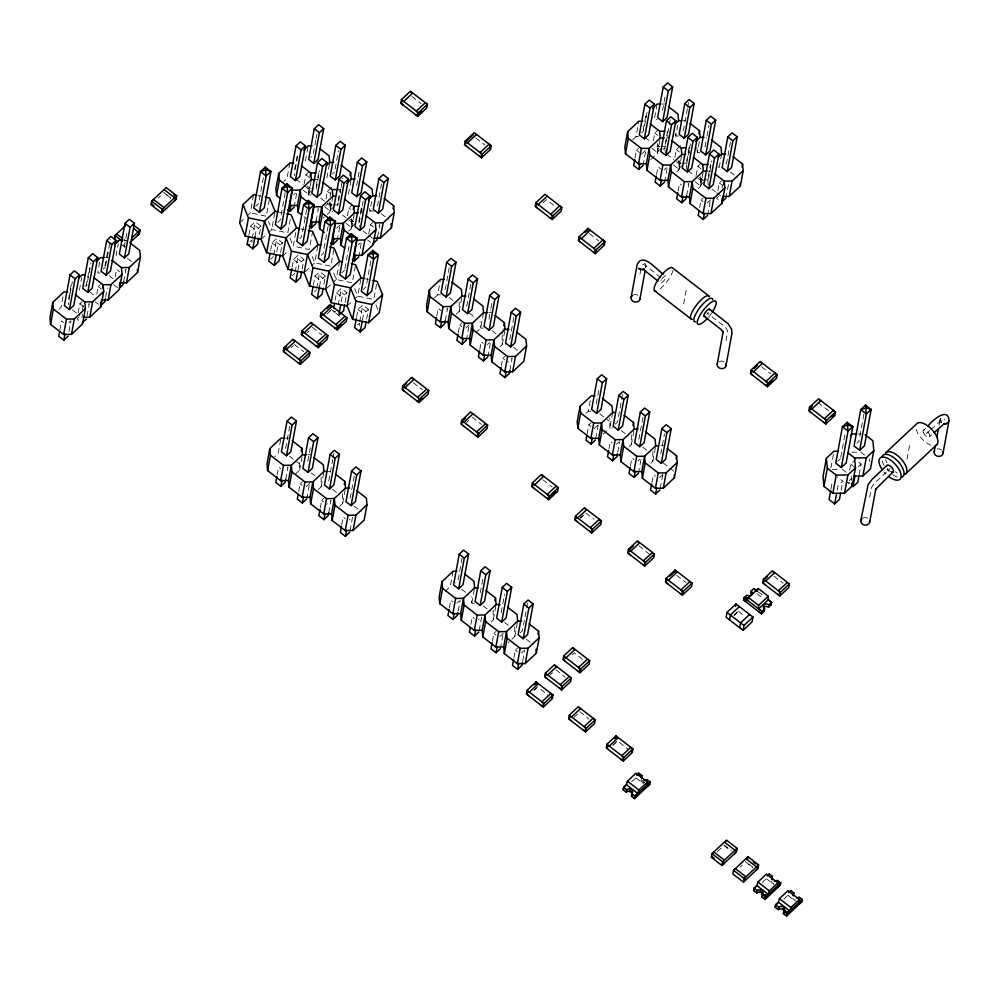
<?xml version="1.0" encoding="UTF-8"?>
<svg xmlns="http://www.w3.org/2000/svg" width="999" height="999" viewBox="0 0 999 999"><rect width="100%" height="100%" fill="white"/><g stroke="black" fill="none" stroke-linecap="round" stroke-linejoin="round"><path stroke-width="0.75" stroke-dasharray="5 3.75" d="M940.109 420.179L941.607 422.527M63.037 296.578L61.064 307.317L58.841 309.403M59.865 330.107L61.563 320.904L63.599 322.477M71.091 285.214L68.282 300.549L68.656 304.545M68.981 299.975L69.83 295.367M70.117 293.831L72.365 281.568M69.006 331.518L70.979 320.779L67.72 323.813M79.396 290.147L81.643 277.872M78.197 312.937L79.895 303.733L82.055 301.698M82.243 310.414L83.379 304.27M87.6 281.268L90.971 262.862M81.955 317.295L82.517 314.223M87.05 315.871L89.298 303.596L84.977 307.655M99.688 262.225L97.715 272.964L100.337 272.927M96.816 294.23L98.214 286.551L100.387 284.528M104.932 266.209L107.755 250.861L108.004 253.534M105.644 265.622L110.427 239.548M105.657 297.165L107.355 287.962M116.046 255.794L118.307 243.519M115.135 277.048L116.546 269.38L119.593 271.74M124.251 246.915L127.348 230.045M123.701 281.531L125.961 269.255L123.801 271.278M247.078 215.834L250.262 212.862L253.321 196.179M248.838 235.302L250.512 226.211L255.294 221.728L260.914 226.074L258.966 236.688M252.235 238.411L255.294 221.728M263.361 177.747L258.629 203.534L255.769 206.219M255.007 236.613L256.131 230.544L260.914 226.074M269.368 199.563L266.308 216.234L250.262 212.862M274.812 212.837L271.753 229.52L268.581 232.48M270.617 250.449L272.003 242.869L276.785 238.386L282.405 242.72L280.457 253.334M289.86 163.024L287.038 178.371L283.704 181.493M273.726 255.057L276.785 238.386M285.14 192.894L280.132 220.18L277.26 222.877M276.785 251.748L277.622 247.203L282.405 242.72M297.078 156.269L294.255 171.603L294.63 175.599M295.242 169.493L298.339 152.61M290.309 219.243L287.799 232.892L271.753 229.52L268.481 221.553M294.143 207.168L296.953 191.833L293.706 194.867M307.904 147.39L305.369 161.189L307.992 161.164M304.183 183.978L305.869 174.775L309.116 171.741M312.637 231.356L309.29 249.55L293.244 246.166L296.316 229.495M292.108 267.095L293.494 259.515L298.276 255.032L303.896 259.378L301.948 269.992M315.834 140.047L313.012 155.382L310.851 157.417M316.109 138.511L316.958 133.903M303.059 190.122L308.142 194.056L310.102 183.317M311.101 181.194L308.566 195.005L306.343 197.09M295.217 271.716L298.276 255.032M306.631 209.54L301.623 236.838L299.712 238.636M298.002 269.93L299.113 263.861L303.896 259.378M318.594 172.902L315.784 188.237L311.863 188.299M316.208 189.198L319.58 170.779M316.221 220.729L318.469 208.466L316.308 210.489M326.898 177.822L329.707 162.487M280.644 439.735L278.109 453.534L274.775 456.668M325.986 199.088L327.385 191.421L331.718 187.362M317.807 246.141L314.747 262.824L311.563 265.796M277.198 474.8L278.596 467.132L280.632 468.693M313.324 285.277L314.985 276.174L319.767 271.691L325.387 276.036L323.439 286.651M330.032 196.566L330.869 191.958M335.102 168.956L338.474 150.537M330.02 201.91L330.082 211.638L323.414 217.882M289.685 426.248L285.751 447.727L283.579 449.762M324.575 206.756L329.658 210.689L331.343 201.486M332.904 196.291L330.082 211.638L332.692 211.601M316.708 288.374L319.767 271.691M328.122 226.199L323.114 253.496L321.203 255.294M319.493 286.576L320.604 280.519L325.387 276.036M312.462 327.322L321.641 334.89M285.764 479.27L288.012 466.995L284.765 470.042M337.724 205.831L338.286 202.76M338.574 201.224L340.821 188.948M341.109 187.412L342.794 178.209M333.853 249.525L330.781 266.196L314.747 262.824L310.926 253.534M337.175 240.434L339.997 225.1M295.18 474.338L299.625 470.179L299.563 460.452M350.949 180.657L348.414 194.468L351.024 194.43M299.625 470.179L302.435 454.832M347.502 215.722L348.913 208.054L352.16 205.007M339.573 261.288L336.238 279.483L333.054 282.455M298.713 491.433L300.125 483.766L302.285 481.73M335.09 300.412L336.488 292.832L341.271 288.349L346.878 292.682L344.93 303.296M356.618 185.589L359.715 168.706M351.536 218.544L351.598 228.272L348.264 231.393M307.829 461.301L310.926 444.418M346.091 223.389L351.173 227.322L353.147 216.583M351.598 228.272L354.42 212.937M338.211 305.032L341.271 288.349M344.88 268.631L349.613 242.857M341.258 301.723L342.095 297.165L346.878 292.682M306.718 498.976L309.54 483.628M363.186 200.986L359.24 222.465L357.08 224.488M355.344 266.171L352.285 282.854L336.238 279.483L332.967 271.516M358.703 257.068L361.513 241.733M321.079 477.085L321.141 486.813L317.807 489.935M373.851 211.039L369.93 211.101L371.903 200.362M323.676 473.002L321.141 486.813L323.763 486.775M368.743 233.891L370.429 224.688L372.59 222.652M360.789 279.458L357.729 296.141L354.545 299.101M320.229 508.066L321.641 500.399L323.801 498.364M356.581 317.07L357.979 309.49L362.762 305.007L368.381 309.34L366.433 319.955M381.518 183.816L377.572 205.282L375.412 207.317M328.783 480.994L332.729 459.528M333.017 457.992L333.853 453.384M359.702 321.678L362.762 305.007M370.829 261.026L366.096 286.8L363.224 289.498M377.585 236.825L379.845 224.563L376.598 227.597M362.475 319.892L363.599 313.823L368.381 309.34M328.808 512.537L331.056 500.262L326.723 504.32M376.561 284.353L373.776 299.513L357.729 296.141L353.921 286.838M342.595 493.718L342.669 503.446L339.335 506.568M345.204 489.635L342.669 503.446L345.279 503.409M341.758 524.7L343.156 517.032L345.192 518.606M354.245 476.161L350.312 497.627L348.139 499.662M350.037 530.706L352.572 516.908L349.325 519.942M434.353 297.939L437.687 294.805L440.222 281.006M436.775 316.071L438.186 308.391L441.233 310.751M449.263 267.52L445.329 288.998L443.156 291.034M445.342 320.542L447.589 308.266L444.343 311.313M459.14 301.723L459.203 311.438L455.869 314.573M459.203 311.438L462.025 296.104M458.291 332.704L459.702 325.037L461.863 323.002M470.791 284.153L466.845 305.632L464.685 307.667M466.296 340.247L469.118 324.9M483.541 312.737L480.719 328.084L476.286 332.242M479.82 349.338L481.218 341.67L483.254 343.244M488.936 319.205L490.621 310.002M490.896 308.466L492.032 302.322M487.824 356.88L490.634 341.533M453.084 571.278L450.262 586.613L443.593 592.869M449.35 607.879L450.761 600.199L452.797 601.773M502.185 334.99L502.247 344.717L500.024 346.79M502.46 333.454L503.309 328.858M462.137 557.792L457.904 580.806L455.744 582.829M504.782 330.906L502.247 344.717L506.168 344.655M501.336 365.971L502.747 358.304L504.907 356.268M458.204 610.814L460.177 600.074M513.823 317.432L509.89 338.898L507.717 340.934M509.902 370.442L512.15 358.179L507.829 362.225M474.325 589.447L471.79 603.246L469.567 605.332M470.879 624.512L472.29 616.833L474.313 618.406M480.269 592.844L483.366 575.961M479.158 630.519L481.693 616.708L478.446 619.755M493.244 610.164L493.306 619.88L491.083 621.965M495.841 606.081L493.306 619.88L495.916 619.855M492.395 641.146L493.806 633.466L495.966 631.443M501.236 612.537L504.607 594.13M500.399 648.688L503.221 633.341M514.76 626.798L514.822 636.513L508.154 642.769M517.357 622.714L514.822 636.513L517.445 636.488M513.911 657.779L515.322 650.112L517.494 648.076M527.534 603.096L522.465 630.706L520.304 632.742M522.764 660.714L524.737 649.974M632.629 139.735L635.963 136.613L638.498 122.815M586.101 413.336L588.324 411.251L590.859 397.44M635.052 157.867L636.463 150.2L638.623 148.177M587.137 434.041L588.823 424.837L590.983 422.814M643.181 129.858L646.003 114.51L646.253 117.17M646.99 112.4L643.606 130.807L641.445 132.83M596.253 403.908L599.35 387.038M643.056 165.409L645.878 150.075M595.704 438.524L598.239 424.712M657.105 104.096L654.295 119.443L656.905 119.405M555.906 669.605L565.084 677.172M653.383 140.697L654.795 133.029L658.041 129.982M662.499 110.564L665.596 93.694M650.824 159.503L657.492 153.247L657.417 143.531M651.972 148.364L657.055 152.298L658.753 143.094M657.492 153.247L660.302 137.912M603.184 434.128L609.852 427.884L609.777 418.156M612.662 412.55L609.852 427.884L612.462 427.847M656.58 174.513L657.979 166.833L661.038 169.193M639.959 274.188L640.996 268.531M608.94 449.138L610.339 441.471L612.375 443.044M665.334 153.147L664.697 146.491L667.519 131.144L668.144 137.8M670.192 119.83L665.134 147.44L662.961 149.463M622.552 394.468L617.494 422.077L615.322 424.1M664.585 182.055L667.394 166.708M617.782 452.085L619.755 441.346M678.433 136.039L675.811 136.076L677.784 125.337M674.899 157.33L676.311 149.663L680.644 145.604M687.399 108.791L683.453 130.27L681.293 132.293M687.687 107.255L688.523 102.647M678.945 160.165L679.008 169.88L676.785 171.965M673.501 164.997L678.583 168.931L680.556 158.192M681.543 156.081L679.008 169.88L681.618 169.842M579.82 711.6L588.998 719.168M631.306 434.802L631.368 444.518L629.145 446.603M631.368 444.518L634.178 429.183M678.096 191.146L679.507 183.466L681.543 185.04M630.456 465.784L631.868 458.104L633.903 459.677M686.85 169.78L686.226 163.124L689.035 147.777L689.535 153.109M689.185 150.262L686.65 164.073L684.49 166.109M689.46 148.739L690.596 142.595M642.956 417.232L639.01 438.711L636.85 440.734M686.663 195.617L688.923 183.341L685.664 186.388M638.461 473.326L641.283 457.979L638.024 461.026M699.949 152.672L697.339 152.71L699.587 140.434M696.141 175.499L697.826 166.296L701.086 163.249M704.982 146.903L706.668 137.7M706.942 136.164L708.915 125.424M700.461 176.798L700.524 186.513L698.301 188.599M695.017 181.643L700.099 185.564L701.785 176.361M703.059 172.715L700.524 186.513L703.146 186.488M652.822 451.436L652.884 461.151L650.661 463.236M652.884 461.151L655.706 445.816M699.612 207.78L701.023 200.112L703.184 198.077M638.973 545.766L650.474 555.119M683.666 303.833L686.55 288.137M651.972 482.417L653.383 474.737L655.419 476.311M708.241 185.077L707.742 179.758L710.564 164.423M708.453 179.171L711.825 160.764M660.814 453.808L664.472 433.866M707.617 215.322L710.439 199.975M660.264 488.424L662.799 474.612M721.665 154.008L718.855 169.343L718.606 166.683M717.944 190.597L719.355 182.929L721.515 180.906M721.99 188.074L722.552 185.015M730.444 142.058L726.498 163.536L724.337 165.559M725.948 198.139L728.771 182.805M726.036 340.721L727.597 332.267A5.594 2.61 46.9 0 0 723.913 325.974L706.705 312.687M734.015 615.646L738.636 610.814L734.128 615.034M830.906 467.894L833.416 454.245M831.006 488.936L832.392 481.356M840.796 457.167L845.529 431.381M837.174 490.247L838.011 485.701L842.794 481.218L837.174 476.873M841.121 490.309L842.794 481.218M849.612 470.254L850.723 464.185L854.545 460.601M863.86 414.21L858.84 441.508L856.93 443.294M859.177 474.662L861.126 464.048L855.506 459.702M869.692 497.202L871.24 488.748A5.594 1.611 -52.3 0 1 875.411 482.342L890.059 468.618M907.017 459.228L909.902 443.531M939.085 425.099L940.184 419.093M158.242 198.014L160.414 195.979M84.865 286.363L87.038 284.328M103.197 269.181L105.357 267.158M79.233 317.045L77.073 319.068L81.144 322.215M250.037 241.721L251.948 239.922L252.123 243.918M308.142 194.056L311.388 191.009M332.367 174.051L334.54 172.015M325.662 205.744L327.822 203.709M270.579 259.265L273.451 256.581M329.658 210.689L333.991 206.631M336.75 228.134L340.147 224.95M292.07 275.924L294.942 273.239M351.173 227.322L355.507 223.264M358.266 244.78L360.427 242.745M314.523 291.683L316.433 289.885M341.733 272.839L344.605 270.155M329.233 311.601L331.493 309.49L340.671 317.058M291.059 347.714L293.306 345.604M306.755 333.004L309.003 330.894M326.91 314.123L330.294 310.951M357.505 324.987L359.415 323.201L359.64 328.521M542.969 202.76L546.341 199.588L554.445 205.856M641.545 154.133L646.028 149.937M465.871 327.947L469.268 324.762M657.055 152.298L661.388 148.239M306.293 486.675L309.69 483.491M664.148 169.755L666.308 167.72M487.387 344.58L489.547 342.557M678.583 168.931L682.904 164.872M700.099 185.564L704.432 181.506M466.496 422.527L468.743 420.417M707.192 203.022L710.589 199.837M718.706 196.241L716.533 198.277L720.604 201.411M593.906 428.771L598.389 424.575M616.508 444.393L618.668 442.357M456.93 603.121L459.09 601.086M580.344 517.907L582.592 515.796M580.269 518.306L584.777 514.098M659.552 477.659L662.949 474.475M499.975 636.388L503.371 633.204M521.49 653.021L523.651 650.998M534.19 689.947L537.574 686.788L549.075 696.141M550.274 674.887L552.522 672.777M534.128 690.346L536.376 688.236M571.903 654.944L574.163 652.834L583.416 660.002M837.649 461.363L840.521 458.678M574.113 717.282L577.484 714.11M858.253 466.733L861.126 464.048M849.3 480.581L851.21 478.796M612.974 744.929L617.482 740.709L628.983 750.062M612.899 745.329L616.271 742.17M631.818 781.618L637.225 776.535M717.507 851.56L722.926 846.478M740.109 867.169L742.282 865.146M762.287 882.454L767.694 877.384M783.803 899.1L789.222 894.018M239.66 222.765L246.029 216.82M261.164 239.423L267.52 233.479M282.655 256.069L287.949 251.124M305.207 271.74L310.502 266.783M326.698 288.386L331.993 283.441M347.128 306.031L353.484 300.1M923.288 430.369L925.598 428.321M926.398 433.554L929.869 430.494M931.018 429.47L941.42 420.292A5.594 1.673 -51.1 0 1 944.567 420.005M929.507 436.738L931.817 434.702M662.337 104.033L664.959 103.996M682.554 120.679L685.164 120.642M635.963 136.613L638.586 136.576M656.855 146.591L659.477 146.553M660.776 146.541L664.697 146.491M680.993 163.199L678.383 163.224L674.824 160.477M682.305 163.174L686.226 163.124M708.566 171.104L711.188 171.066M315.297 179.608L317.919 179.57M702.509 179.832L699.899 179.857L696.34 177.11M703.82 179.808L707.742 179.758M304.37 185.602L307.929 188.349L310.552 188.312M311.176 194.967L308.566 195.005L307.929 188.349M332.068 204.945L329.458 204.982L317.595 195.816M333.379 204.932L337.3 204.87L340.11 189.535L340.622 194.855M353.596 221.578L350.974 221.616L347.415 218.868M124.088 240.384L126.711 240.347M105.769 257.555L108.379 257.517M437.687 294.805L440.297 294.78M488.773 312.662L491.383 312.637M483.341 328.047L480.719 328.084L480.094 321.428M588.324 411.251L590.946 411.213M286.151 438.124L288.761 438.086M858.129 433.966L861.051 433.928M660.926 445.741L663.548 445.704M307.667 454.757L310.289 454.732M851.872 452.197L860.626 452.085L865.084 455.532M327.884 471.416L330.494 471.378M832.092 469.393L839.385 469.293M474.4 603.209L471.79 603.246L471.153 596.59M849.887 482.779L847.389 482.38L850.748 484.99M335.652 311.451L333.142 311.026L338.761 315.372M257.979 195.579L260.889 196.204M279.47 212.238L282.392 212.849M300.961 228.896L303.883 229.508M365.447 278.858L368.356 279.47M730.257 171.99L737.374 177.485M654.795 133.029L657.841 135.389M676.311 149.663L679.357 152.023M697.826 166.296L700.886 168.656M719.355 182.929L723.413 186.076M657.317 145.092L659.352 146.666M677.821 160.951L680.881 163.299M699.35 177.585L703.408 180.719M644.992 137.425L650.923 142.008M666.52 154.058L673.638 159.565M688.036 170.692L695.154 176.199M711.925 189.161L715.484 191.908M716.67 192.832L721.415 196.503M636.463 150.2L639.51 152.56M701.023 200.112L703.059 201.673M475.674 137.924L484.94 145.08M817.881 402.435L829.257 411.238M411.913 96.478L421.178 103.634M589.46 233.704L598.713 240.871M761.613 366.783L770.878 373.938M850.723 464.185L855.219 467.657M842.307 469.255L846.752 472.702M381.331 213.736L388.449 219.243M305.869 174.775L309.94 177.922M327.385 191.421L330.444 193.769M348.913 208.054L350.936 209.615M370.429 224.688L373.476 227.048M307.38 186.064L310.427 188.424M328.908 202.697L331.955 205.057M350.424 219.33L353.471 221.691M296.079 179.183L303.184 184.678M342.669 215.197L346.228 217.944M363.012 230.919L367.757 234.578M368.931 235.502L372.49 238.249M449.088 297.452L456.206 302.959M469.418 313.174L474.163 316.833M492.132 330.719L499.25 336.226M513.648 347.352L520.766 352.859M599.725 413.898L605.656 418.481M606.843 419.393L609.215 421.228M621.253 430.532L628.371 436.026M642.769 447.165L649.887 452.672M663.099 462.887L673.776 471.128M367.62 240.022L370.666 242.382M459.702 325.037L461.738 326.598M502.747 358.304L504.77 359.877M588.823 424.837L590.859 426.411M773.888 576.086L783.154 583.241M304.008 216.658L306.381 218.494M758.266 591.945L763.86 596.278M756.967 593.706L762.899 598.289M255.707 226.136L258.516 228.309M277.198 242.794L280.007 244.967M298.701 259.453L301.511 261.613M320.192 276.099L323.002 278.271M341.683 292.757L344.493 294.93M363.174 309.415L365.984 311.588M250.512 226.211L256.131 230.544M272.003 242.869L277.622 247.203M293.494 259.515L299.113 263.861M314.985 276.174L320.604 280.519M336.488 292.832L342.095 297.165M357.979 309.49L363.599 313.823M738.523 611.413L745.304 616.658M472.115 417.257L481.381 424.413M676.56 575.287L685.826 582.442M542.857 479.77L552.122 486.925M585.901 513.036L594.005 519.305M413.211 382.654L422.477 389.81M170.792 197.977L163.749 192.532L170.717 198.376M294.43 344.555L303.696 351.71M123.888 239.248L126.236 241.071M123.114 244.668L125.462 246.478M121.403 244.58L124.937 247.315M127.447 258.441L132.193 262.1M109.128 275.612L113.874 279.283M113.736 284.715L117.795 287.862M98.214 286.551L101.274 288.911M89.61 291.87L94.356 295.542M95.405 301.898L98.451 304.258M289.51 456.181L299.001 463.524M311.026 472.814L314.585 475.574M332.542 489.448L339.66 494.955M354.071 506.081L361.188 511.588M461.675 589.26L468.781 594.755M483.191 605.894L490.309 611.4M504.707 622.527L508.266 625.274M526.236 639.16L533.341 644.667M79.895 303.733L83.953 306.868M300.125 483.766L302.16 485.327M321.641 500.399L323.676 501.973M493.806 633.466L495.841 635.039M515.322 650.112L517.357 651.673M72.465 309.965L79.583 315.459M641.046 779.682L644.742 782.542M724.088 845.054L731.143 850.499M752.659 867.132L745.616 861.687L752.584 867.544M724.013 845.454L731.068 850.911M636.038 777.946L643.443 783.666M766.508 878.795L773.913 884.515M788.024 895.429L795.429 901.148M660.701 277.56L646.228 266.021A5.594 2.572 48.3 0 0 641.52 265.697M375.949 304.82L379.22 312.787M289.985 238.199L293.244 246.166M869.542 458.966L869.817 461.8M851.21 476.148L851.61 480.394M696.827 147.39L697.339 152.71M675.561 133.416L675.811 136.076M369.68 208.429L369.93 211.101M362.262 212.824L361.638 206.169L358.816 221.503L359.328 226.835M89.798 272.028L89.423 268.044L86.613 283.379L86.988 287.375M773.888 883.528A3.359 2.81 10.4 0 1 771.353 881.568M795.416 900.174A3.359 2.81 10.4 0 1 792.869 898.201M897.289 473.002A14.535 6.793 46.9 0 1 895.354 471.765M887.025 462.737A14.535 6.793 46.9 0 1 885.564 459.765M931.118 445.192A14.535 6.793 46.9 0 1 915.846 427.947M897.202 476.973A14.535 6.793 46.9 0 1 892.469 474.475M888.698 471.291A14.535 6.793 46.9 0 1 886.975 469.43M884.14 465.447A14.535 6.793 46.9 0 1 881.93 459.727M885.813 474.001A14.535 6.793 46.9 0 1 884.09 472.14M890.509 471.628A4.471 2.085 46.9 0 1 887.349 468.469M937.087 449.038A4.471 3.734 10.4 0 1 941.458 449.95M941.645 422.864A4.471 3.871 6.3 0 1 940.534 418.219M941.682 422.714A4.471 3.734 10.4 0 1 940.546 418.181M862.736 518.131A4.471 3.734 10.4 0 1 868.143 518.656M644.293 782.766A3.359 2.81 10.4 0 1 640.883 780.719M672.876 270.492A14.535 4.196 -52.3 0 1 657.567 290.472M711.638 313.049A14.535 4.196 -52.3 0 1 708.566 317.058M708.441 312.475A4.471 1.286 -52.3 0 1 707.03 314.323M633.004 295.117A4.471 3.734 10.4 0 1 638.411 295.642M645.516 267.67A4.471 3.821 16.4 0 0 645.179 263.798L644.542 263.137L645.179 263.798A4.471 3.734 10.4 0 1 645.541 267.532M661.912 278.758A4.471 1.386 -51.5 0 1 666.108 276.586A4.471 1.386 -51.5 0 1 661.788 282.642A4.471 1.386 -51.5 0 1 661.251 279.695M719.08 361.65A4.471 3.734 10.4 0 1 724.487 362.175M923.313 432.53A4.471 2.11 48.6 0 0 929.082 437.075A4.471 2.11 48.6 0 0 926.81 431.044A4.471 2.11 48.6 0 0 923.313 432.53"/><path stroke-width="1.5" d="M632.017 793.368A3.359 2.81 10.4 0 0 626.336 792.182L623.151 789.722L623.601 787.312L626.41 784.677L627.459 781.193L636.001 773.189L647.439 782.03L647.377 784.59L650.024 781.817M777.909 882.879L777.846 885.426L780.494 882.666L780.219 885.214L765.059 899.412L761.887 896.965A3.359 2.81 10.4 0 0 761.513 892.969A3.359 2.81 10.4 0 0 756.805 893.031L753.621 890.571L754.07 888.161L756.88 885.526L757.929 882.042L766.47 874.038L777.909 882.879L769.367 890.883L768.318 894.367L756.88 885.526M784.153 912.312A3.359 2.81 10.4 0 0 778.321 909.664L775.149 907.204L775.586 904.794L778.396 902.159L779.445 898.675L787.986 890.671L799.425 899.512L799.375 902.072L802.01 899.3M948.963 420.841C948.638 405.569 930.319 422.115 927.921 426.273M67.795 291.92L63.874 291.97L52.76 302.385L49.95 317.732L50.574 324.388L63.624 334.465L71.466 334.365L82.58 323.951L85.402 308.616L84.765 301.96L75.287 294.618M50.574 324.388L53.397 309.041L52.76 302.385M59.59 331.643L58.741 336.238L63.824 340.172L68.157 336.114M70.005 274.887L64.373 305.569L69.455 309.49L73.789 305.432L79.421 274.75L74.338 270.829L70.005 274.887L75.087 278.808L69.455 309.49M63.624 334.465L66.446 319.131L53.397 309.041M63.824 340.172L64.96 334.041M71.466 334.365L74.288 319.018L85.402 308.616M88.337 257.705L82.705 288.386L87.787 292.32L92.12 288.261L97.752 257.58L92.67 253.646L88.337 257.705L93.419 261.638L87.787 292.32M83.267 317.282L89.798 317.195L92.62 301.848L103.721 291.433L103.097 284.777L93.606 277.447M117.882 241.858L110.989 236.476L106.668 240.534L101.036 271.216L106.119 275.15L110.452 271.091L116.071 240.409L111.751 244.468L106.119 275.15M102.535 287.849L103.097 284.777L110.939 284.678L122.053 274.263L121.428 267.607L111.938 260.277M101.611 299.688L100.487 305.819L104.82 301.773L105.382 298.701M89.798 317.195L100.911 306.78L103.721 291.433M114.361 239.136L115.022 235.489L125.512 225.674M114.885 238.311L115.409 235.477M116.758 234.203L122.715 238.336M101.586 300.1L108.129 300.012L110.939 284.678M124.987 223.364L119.368 254.046L124.45 257.967L128.771 253.908L134.403 223.227L129.321 219.305L124.987 223.364L130.082 227.285L124.45 257.967M119.38 285.577L119.942 282.517M122.053 274.263L119.243 289.598L108.129 300.012M123.701 281.531L123.139 284.59L119.892 287.637M119.917 282.929L126.461 282.842L129.271 267.495L140.384 257.093L139.76 250.437L130.27 243.094M137.587 235.452L139.011 233.778L139.535 230.944L138.174 232.218L133.554 228.184M133.017 224.675L140.06 230.12L139.398 233.754L129.995 242.57M126.461 282.842L137.575 272.427L140.384 257.093M151.686 201.149L151.024 204.783L161.588 212.962L176.049 199.413L176.723 195.767L166.146 187.6L151.686 201.149L162.263 209.315L161.588 212.962M164.261 189.698L174.837 197.864L176.199 196.591L173.838 194.78M163.399 211.264L162.113 212.138L162.637 209.303L164.073 207.63L153.496 199.45L152.06 201.124L151.548 203.958L153.896 205.769M174.238 201.099L175.674 199.425L176.199 196.591M256.518 195.28L253.596 194.668L243.007 204.57L239.66 222.765L245.117 236.039L261.164 239.423L266.608 252.697L282.655 256.069L288.099 269.355L304.146 272.727L309.59 286.001L325.637 289.385L331.081 302.66L347.128 306.031L352.585 319.318L368.619 322.689L379.22 312.787L382.567 294.593L377.11 281.318L372.739 280.394M245.117 236.039L248.451 217.844L243.007 204.57M258.679 238.199L257.567 244.268L252.784 248.751L247.165 244.405L248.564 236.825M252.784 248.751L255.007 236.613M259.465 212.35L266.146 175.961L265.309 167.133L260.527 171.616L253.846 208.017L259.465 212.35L264.248 207.867L270.929 171.478L265.309 167.133M261.164 239.423L264.498 221.216L275.1 211.313L278.009 211.938M293.781 162.974L289.86 163.024L278.746 173.439L275.924 188.786L276.561 195.442L280.12 198.189M276.561 195.442L279.37 180.095L278.746 173.439M266.608 252.697L269.942 234.503L264.498 221.216L248.451 217.844M270.055 253.484L268.669 261.064L274.275 265.397L279.058 260.914L280.182 254.857M295.991 145.929L290.359 176.611L295.442 180.544L299.762 176.486L305.394 145.804L300.312 141.883L295.991 145.929L301.074 149.862L295.442 180.544M274.275 265.397L276.224 254.782M280.956 229.008L287.637 192.62L286.8 183.791L282.018 188.274L275.349 224.663L280.956 229.008L285.739 224.525L292.42 188.137L286.8 183.791M287.774 209.653L289.81 211.226L290.934 205.095M282.655 256.069L285.989 237.874L296.591 227.972L299.5 228.584M301.636 214.822L298.077 212.075L297.452 205.419L300.262 190.072L311.376 179.658L315.297 179.608M298.077 212.075L300.899 196.728L300.262 190.072L292.42 190.185L289.61 205.519L297.452 205.419M288.099 269.355L291.433 251.149L285.989 237.874L269.942 234.503M314.31 128.759L308.679 159.44L313.773 163.374L318.094 159.316L323.726 128.634L318.644 124.7L314.31 128.759L319.393 132.692L313.773 163.374M291.833 268.619L290.16 277.71L295.779 282.055L300.562 277.572L301.673 271.503M310.19 176.074L310.751 173.002L301.261 165.672M317.507 162.575L311.875 193.244L316.958 197.178L321.291 193.119L326.923 162.437L321.84 158.516L317.507 162.575L322.59 166.496L316.958 197.178M295.779 282.055L297.727 271.441M302.447 245.667L309.128 209.266L308.304 200.449L303.521 204.932L296.84 241.321L302.447 245.667L307.23 241.184L313.911 204.795L308.304 200.449M283.978 347.714L283.304 351.348L300.287 364.473L309.29 356.031L309.952 352.397L292.982 339.273L283.978 347.714L300.949 360.839L300.287 364.473M286.676 346.416L284.428 348.526L283.903 351.361L285.427 352.997M284.84 438.149L280.919 438.199L269.805 448.613L266.995 463.948L267.62 470.604L280.669 480.694L288.511 480.581L291.333 465.247L302.435 454.832L306.368 454.782M309.29 226.286L311.326 227.859L312.45 221.728M267.62 470.604L270.429 455.269L269.805 448.613M304.146 272.727L307.48 254.533L318.082 244.63L321.004 245.242M316.221 220.729L315.659 223.801L311.326 227.859M324.338 232.367L319.593 228.709L318.968 222.053L321.79 206.706L332.904 196.291L335.514 196.266M319.593 228.709L322.415 213.361L321.79 206.706L313.936 206.818L311.126 222.153L318.968 222.053M309.59 286.001L312.937 267.807L307.48 254.533L291.433 251.149M301.923 330.881L301.261 334.528L318.231 347.652L327.235 339.21L327.909 335.577L310.926 322.452L301.923 330.881L318.906 344.006L318.231 347.652M335.839 145.392L330.207 176.074L335.289 180.007L339.623 175.949L345.254 145.267L340.159 141.334L335.839 145.392L340.921 149.326L335.289 180.007M276.91 476.336L275.786 482.467L280.869 486.401L285.202 482.342L285.764 479.27M287.05 421.103L281.418 451.785L286.501 455.719L290.834 451.66L296.466 420.979L291.383 417.045L287.05 421.103L292.133 425.037L286.501 455.719M298.164 362.837L299.825 363.661L300.349 360.826L298.826 359.19L307.754 351.161M303.384 336.163L301.86 334.54L302.385 331.705L303.971 332.929L312.974 324.488L311.388 323.264M313.037 286.788L311.651 294.368L317.27 298.713L322.053 294.23L323.164 288.162M280.669 480.694L283.479 465.347L270.429 455.269M280.869 486.401L281.993 480.257M339.023 179.208L333.391 209.89L338.474 213.811L342.807 209.753L348.439 179.071L343.356 175.15L339.023 179.208L344.106 183.129L338.474 213.811M317.27 298.713L319.493 286.576M323.951 262.312L330.619 225.924L329.795 217.108L325.012 221.591L318.331 257.979L323.951 262.312L328.733 257.842L335.414 221.441L329.795 217.108M330.819 242.919L332.854 244.493L333.978 238.361M326.573 471.428L323.963 471.466L312.849 481.88L310.027 497.215L302.185 497.327L289.136 487.237L291.958 471.903L291.333 465.247L283.479 465.347M320.954 313.062L320.292 316.695L337.262 329.82L346.266 321.378L346.94 317.744L329.957 304.62L320.954 313.062L337.937 326.186L337.262 329.82M325.637 289.385L328.983 271.191L339.573 261.288L342.495 261.9M316.109 346.016L317.782 346.84L321.154 343.668M322.415 318.344L320.891 316.708L321.416 313.873L323.002 315.097L332.08 306.256L330.419 305.432L327.035 308.604M317.782 346.84L318.294 344.006L316.783 342.37L325.711 334.34M350.037 175.537L350.599 172.465L341.109 165.135M301.248 451.248L301.81 448.176L292.32 440.846M344.68 248.089L341.121 245.342L340.497 238.686L343.306 223.339L354.42 212.937L358.341 212.874M341.121 245.342L343.931 229.995L343.306 223.339L335.464 223.451L332.642 238.786L340.497 238.686M331.081 302.66L334.428 284.465L328.983 271.191L312.937 267.807M357.355 162.025L351.723 192.707L356.805 196.641L361.139 192.582L366.77 161.9L361.688 157.967L357.355 162.025L362.437 165.959L356.805 196.641M298.152 494.505L297.302 499.1L302.385 503.034L306.718 498.976M308.566 437.737L302.934 468.419L308.017 472.352L312.35 468.294L317.982 437.612L312.899 433.678L308.566 437.737L313.649 441.67L308.017 472.352M333.703 307.992L334.54 303.446M353.221 209.34L353.796 206.281L344.305 198.938M302.185 497.327L305.007 481.993L291.958 471.903M302.385 503.034L303.521 496.89M335.14 328.184L336.813 329.008L341.308 324.787M360.552 195.841L354.92 226.523L360.002 230.444L364.323 226.386L369.955 195.717L364.872 191.783L360.552 195.841L365.634 199.763L360.002 230.444M339.036 313.848L340.709 304.757M345.442 278.971L352.123 242.582L351.286 233.754L346.503 238.237L339.822 274.638L345.442 278.971L350.224 274.488L356.905 238.099L351.286 233.754M336.813 329.008L337.325 326.173L335.814 324.538L344.742 316.508M344.655 304.82L343.544 310.889L339.722 314.473M352.335 259.553L354.37 261.126L355.494 254.995M349.4 488.049L345.479 488.099L334.365 498.513L331.556 513.861L323.713 513.961L310.664 503.871L313.474 488.536L312.849 481.88L305.007 481.993M347.128 306.031L350.474 287.837L361.064 277.934L363.986 278.559M364.822 239.972L356.98 240.085L354.17 255.419L362.013 255.319L364.822 239.972L375.936 229.57L375.312 222.914L365.821 215.572M352.585 319.318L355.919 301.124L350.474 287.837L334.428 284.465M378.871 178.659L373.239 209.34L378.334 213.274L382.654 209.216L388.286 178.534L383.204 174.6L378.871 178.659L383.953 182.592L378.334 213.274M319.955 509.602L318.831 515.734L323.913 519.667L328.234 515.609L328.808 512.537M330.095 454.37L324.463 485.052L329.545 488.986L333.866 484.927L339.498 454.245L334.415 450.312L330.095 454.37L335.177 458.304L329.545 488.986M356.306 318.581L354.633 327.684L360.252 332.018L365.035 327.535L366.146 321.478M323.713 513.961L326.523 498.626L313.474 488.536M375.936 229.57L373.127 244.905L362.013 255.319M323.913 519.667L325.037 513.523M401.448 99.625L400.786 103.272L417.769 116.396L426.773 107.954L427.435 104.308L410.464 91.196L401.448 99.625L418.431 112.75L417.769 116.396M377.585 236.825L377.023 239.897L372.702 243.956M362.2 321.403L360.252 332.018L359.84 329.695M366.933 295.629L373.614 259.24L372.777 250.412L367.994 254.895L361.313 291.283L366.933 295.629L371.715 291.146L378.396 254.757L372.777 250.412M402.909 104.907L401.386 103.272L401.91 100.449L403.496 101.673L412.512 93.232L410.914 92.008M373.801 238.237L380.344 238.149L383.154 222.802L394.268 212.387L393.643 205.732L384.153 198.401M356.88 490.746L366.371 498.076L366.995 504.732L364.185 520.079L353.072 530.494L345.229 530.594L332.18 520.516L335.002 505.169L334.365 498.513L326.523 498.626M368.619 322.689L371.965 304.495L382.567 294.593M393.082 208.803L393.643 205.732M344.293 484.515L344.855 481.443L335.364 474.113M380.344 238.149L391.458 227.735L394.268 212.387M415.646 114.76L417.307 115.584L417.832 112.75L416.308 111.114L425.312 102.672L426.835 104.308M341.471 526.236L340.347 532.367L345.429 536.301L349.762 532.242M351.611 471.004L345.979 501.685L351.061 505.619L355.394 501.56L361.026 470.879L355.944 466.958L351.611 471.004L356.693 474.937L351.061 505.619M345.229 530.594L348.039 515.259L335.002 505.169M345.429 536.301L346.553 530.169M353.072 530.494L355.894 515.147L366.995 504.732M402.747 385.814L402.085 389.448L419.068 402.572L428.072 394.143L428.733 390.497L411.763 377.372L402.747 385.814L419.73 398.938L419.068 402.572M406.581 383.466L403.209 386.625L402.684 389.46L404.208 391.096M444.418 279.42L440.497 279.47L429.383 289.885L426.573 305.219L427.197 311.875L440.247 321.965L448.089 321.853L450.911 306.518L462.025 296.104L465.946 296.054M427.197 311.875L430.02 296.541L429.383 289.885M416.945 400.936L418.606 401.76L421.978 398.601M465.222 141.084L464.547 144.718L481.53 157.842L490.534 149.413L491.196 145.767L474.225 132.642L465.222 141.084L482.192 154.208L481.53 157.842M418.606 401.76L419.13 398.926L417.607 397.29L426.536 389.26M466.67 146.366L465.159 144.73L465.671 141.895L467.27 143.132L476.273 134.69M436.488 317.607L435.364 323.738L440.447 327.672L444.78 323.614L445.342 320.542M446.628 262.375L440.996 293.057L446.078 296.99L450.412 292.932L456.043 262.25L450.961 258.316L446.628 262.375L451.71 266.308L446.078 296.99M440.247 321.965L443.069 306.618L430.02 296.541M440.447 327.672L441.57 321.528M479.408 156.206L481.068 157.03L481.593 154.196L480.069 152.56L489.073 144.131L490.596 145.754L490.072 148.589M487.462 312.687L483.541 312.737L472.427 323.152L469.617 338.486L461.763 338.599L448.726 328.509L451.536 313.174L450.911 306.518L443.069 306.618M458.017 334.24L456.88 340.372L461.975 344.305L466.296 340.247M468.144 279.008L462.512 309.69L467.594 313.624L471.928 309.565L477.559 278.883L472.477 274.95L468.144 279.008L473.226 282.942L467.594 313.624M461.763 338.599L464.585 323.251L451.536 313.174M461.975 344.305L463.099 338.162M508.978 329.32L505.057 329.37L493.943 339.785L491.133 355.132L483.291 355.232L470.242 345.142L473.051 329.807L472.427 323.152L464.585 323.251M461.663 420.417L460.989 424.051L477.972 437.175L486.975 428.733L487.637 425.099L470.666 411.975L461.663 420.417L478.633 433.529L477.972 437.175M463.111 425.699L461.6 424.063L462.112 421.228L463.711 422.452L472.714 414.023M479.532 350.874L478.409 357.005L483.491 360.939L487.824 356.88M489.672 295.642L484.04 326.323L489.123 330.257L493.456 326.198L499.075 295.517L493.993 291.583L489.672 295.642L494.755 299.575L489.123 330.257M483.291 355.232L486.101 339.897L473.051 329.807M457.005 571.216L453.084 571.278L441.97 581.693L439.148 597.027L439.785 603.683L452.834 613.773L460.676 613.661L463.486 598.326L474.6 587.912L478.521 587.862M483.491 360.939L484.615 354.795M439.785 603.683L442.594 588.349L441.97 581.693M475.849 435.539L477.51 436.363L478.034 433.529L476.511 431.893L485.452 423.863M516.458 332.018L525.949 339.348L526.585 346.004L523.763 361.351L512.649 371.765L504.807 371.865L491.758 361.775L494.58 346.441L493.943 339.785L486.101 339.897M449.075 609.402L447.952 615.546L453.034 619.467L457.367 615.421L457.929 612.35M459.215 554.183L453.583 584.865L458.666 588.798L462.987 584.74L468.618 554.058L463.536 550.124L459.215 554.183L464.298 558.116L458.666 588.798M503.871 325.786L504.433 322.714L494.942 315.384M452.834 613.773L455.644 598.426L442.594 588.349M453.034 619.467L454.158 613.336M501.048 367.507L499.925 373.638L505.007 377.572L509.34 373.514L509.902 370.442M511.188 312.275L505.556 342.957L510.639 346.89L514.972 342.832L520.604 312.15L515.521 308.229L511.188 312.275L516.271 316.208L510.639 346.89M504.807 371.865L507.629 356.531L494.58 346.441M535.889 202.747L535.214 206.393L552.197 219.518L561.201 211.076L561.863 207.43L544.892 194.305L535.889 202.747L552.859 215.871L552.197 219.518M505.007 377.572L506.131 371.428M500.049 604.495L496.128 604.545L485.014 614.959L482.192 630.294L474.35 630.406L461.301 620.317L464.123 604.982L463.486 598.326L455.644 598.426M537.337 208.029L535.826 206.393L536.338 203.559L537.937 204.795L546.94 196.353M512.649 371.765L515.472 356.418L526.585 346.004M470.317 627.572L469.468 632.18L474.55 636.101L478.883 632.055M480.731 570.816L475.099 601.498L480.182 605.431L484.515 601.373L490.147 570.691L485.064 566.758L480.731 570.816L485.814 574.75L480.182 605.431M474.35 630.406L477.16 615.059L464.123 604.982M550.074 217.869L551.735 218.706L552.26 215.871L550.736 214.236L559.74 205.794L561.263 207.43M474.55 636.101L475.674 629.969M521.565 621.128L517.644 621.178L506.53 631.593L503.708 646.927L495.866 647.04L482.817 636.95L485.639 621.615L485.014 614.959L477.16 615.059M494.93 600.961L495.492 597.889L486.001 590.559M492.12 642.682L490.984 648.813L496.078 652.747L500.399 648.688M502.247 587.449L496.615 618.131L501.698 622.065L506.031 618.006L511.663 587.325L506.58 583.391L502.247 587.449L507.33 591.383L501.698 622.065M495.866 647.04L498.688 631.693L485.639 621.615M496.078 652.747L497.202 646.603M532.392 482.929L531.73 486.563L548.713 499.687L557.717 491.246L558.379 487.612L541.408 474.488L532.392 482.929L549.375 496.053L548.713 499.687M578.995 236.863L578.334 240.509L595.304 253.634L604.308 245.192L604.982 241.546L587.999 228.421L578.995 236.863L595.978 249.987L595.304 253.634M533.853 488.211L532.33 486.575L532.854 483.741L534.44 484.965L543.456 476.535L541.858 475.299M529.045 623.826L538.536 631.156L539.16 637.812L536.351 653.159L525.237 663.561L517.395 663.673L504.345 653.583L507.155 638.249L506.53 631.593L498.688 631.693M580.444 242.145L578.933 240.509L579.457 237.675L581.043 238.911L590.047 230.469M587.562 230.856L587.999 228.421M513.636 659.315L512.512 665.446L517.594 669.38L521.928 665.322L522.489 662.25M523.776 604.083L518.144 634.765L523.226 638.698L527.547 634.64L533.179 603.958L528.096 600.024L523.776 604.083L528.858 608.016L523.226 638.698M546.59 498.051L548.251 498.876L548.776 496.041L547.252 494.405L556.256 485.964L557.779 487.599M517.395 663.673L520.204 648.339L507.155 638.249M593.181 251.985L594.855 252.809L595.367 249.987L593.856 248.351L602.859 239.91L604.37 241.546L603.858 244.38M517.594 669.38L518.718 663.236M525.237 663.561L528.046 648.226L539.16 637.812M642.707 121.216L638.786 121.279L627.672 131.693L624.85 147.028L625.486 153.684L638.523 163.774L646.378 163.661L649.188 148.327L660.302 137.912L664.223 137.862M527.035 690.346L526.373 693.98L543.344 707.105L552.36 698.676L553.021 695.029L536.051 681.905L527.035 690.346L544.018 703.471L543.344 707.105M625.486 153.684L628.296 138.349L627.672 131.693M537.974 634.228L538.536 631.156M595.067 395.854L591.146 395.916L580.032 406.318L577.21 421.665L577.847 428.321L590.884 438.411L598.738 438.299L601.548 422.964L612.662 412.55L615.272 412.512M528.496 695.629L526.972 693.993L527.497 691.158L529.083 692.394L538.099 683.953M577.847 428.321L580.656 412.974L580.032 406.318M535.601 684.327L536.051 681.905M634.777 159.403L633.653 165.547L638.736 169.468L643.056 165.409M644.904 104.183L639.273 134.865L644.367 138.786L648.688 134.74L654.32 104.058L649.238 100.125L644.904 104.183L649.987 108.117L644.367 138.786M586.85 435.576L586.013 440.184L591.096 444.105L595.416 440.047M597.265 378.821L591.633 409.503L596.728 413.424L601.048 409.365L606.68 378.696L601.598 374.762L597.265 378.821L602.347 382.742L596.728 413.424M638.523 163.774L641.346 148.426L628.296 138.349M545.367 673.164L544.705 676.81L561.675 689.934L570.679 681.493L571.353 677.859L554.37 664.735L545.367 673.164L562.35 686.288L561.675 689.934M638.736 169.468L639.86 163.337M575.436 516.196L574.775 519.842L591.745 532.954L600.749 524.525L601.423 520.879L584.44 507.754L575.436 516.196L592.419 529.32L591.745 532.954M541.221 705.469L542.894 706.293L543.406 703.458L541.895 701.822L550.899 693.393L552.422 695.017L551.898 697.851M546.828 678.446L545.304 676.81L545.829 673.988L547.415 675.212L556.418 666.77L554.832 665.546M590.884 438.411L593.706 423.064L580.656 412.974M576.898 521.478L575.374 519.842L575.899 517.007L577.484 518.244L586.488 509.802L584.902 508.566M591.096 444.105L592.22 437.974M685.739 154.495L681.817 154.545L670.704 164.96L667.894 180.295L660.052 180.407L647.002 170.317L649.812 154.982L649.188 148.327L641.346 148.426M663.236 87.013L657.604 117.682L662.687 121.616L667.02 117.557L672.652 86.876L667.569 82.954L663.236 87.013L668.319 90.934L662.687 121.616M638.099 429.133L634.178 429.183L623.064 439.597L620.254 454.932L612.412 455.044L599.363 444.955L602.172 429.62L601.548 422.964L593.706 423.064M563.698 655.993L563.024 659.64L580.007 672.764L589.01 664.323L589.685 660.676L572.702 647.552L563.698 655.993L580.669 669.118L580.007 672.764M631.143 297.427L637.162 264.635C643.081 250.961 658.353 272.128 663.423 274.013M559.552 688.299L561.226 689.123L561.738 686.288L560.227 684.652L569.155 676.623M565.147 661.276L563.636 659.64L564.148 656.805L565.746 658.041L574.75 649.6L573.164 648.376M589.622 531.318L591.296 532.142L591.808 529.308L590.297 527.672L599.3 519.243L600.811 520.879M656.293 176.036L655.169 182.18L660.252 186.101L664.585 182.055M666.433 120.817L660.801 151.498L665.883 155.432L670.217 151.373L675.848 120.692L670.754 116.758L666.433 120.817L671.515 124.75L665.883 155.432M608.653 450.674L607.529 456.818L612.612 460.739L616.945 456.68L617.507 453.621M618.793 395.454L613.161 426.136L618.244 430.057L622.577 426.011L628.209 395.329L623.114 391.396L618.793 395.454L623.875 399.388L618.244 430.057M660.052 180.407L662.861 165.06L649.812 154.982M660.252 186.101L661.375 179.97M639.909 299.263L645.054 271.179M612.412 455.044L615.222 439.697L602.172 429.62M612.612 460.739L613.736 454.607M569.28 715.159L568.618 718.805L585.589 731.93L594.592 723.488L595.267 719.842L578.284 706.718L569.28 715.159L586.263 728.283L585.589 731.93M577.884 671.116L579.545 671.94L580.069 669.118L578.558 667.482L587.562 659.04L589.073 660.676M570.741 720.441L569.218 718.805L569.742 715.971L571.328 717.207L580.332 708.766L578.746 707.542M707.267 171.129L703.346 171.179L692.232 181.593L689.41 196.928L681.568 197.04L668.518 186.95L671.34 171.616L670.704 164.96L662.861 165.06M684.765 103.646L679.133 134.328L684.215 138.249L688.536 134.191L694.168 103.509L689.085 99.588L684.765 103.646L689.847 107.567L684.215 138.249M658.316 445.779L655.706 445.816L644.592 456.231L641.77 471.565L633.928 471.678L620.879 461.588L623.701 446.253L623.064 439.597L615.222 439.697M632.991 425.599L633.553 422.527L624.063 415.184M677.809 192.67L676.685 198.813L681.768 202.747L686.101 198.689L686.663 195.617M687.949 137.45L682.317 168.132L687.399 172.065L691.733 168.007L697.364 137.325L692.282 133.391L687.949 137.45L693.031 141.383L687.399 172.065M630.169 467.307L629.045 473.451L634.128 477.372L638.461 473.326M640.309 412.088L634.677 442.769L639.76 446.703L644.093 442.644L649.725 411.963L644.642 408.029L640.309 412.088L645.391 416.021L639.76 446.703M583.466 730.281L585.139 731.106L585.651 728.283L584.14 726.648L593.144 718.206L594.655 719.842M681.568 197.04L684.39 181.693L671.34 171.616M681.768 202.747L682.904 196.603M633.928 471.678L636.75 456.331L623.701 446.253M634.128 477.372L635.264 471.241M698.963 133.779L699.525 130.719L690.034 123.376M714.747 173.826L724.238 181.156L724.862 187.812L722.052 203.159L710.938 213.561L703.084 213.674L690.047 203.584L692.856 188.249L692.232 181.593L684.39 181.693M706.281 120.28L700.649 150.961L705.731 154.882L710.064 150.824L715.696 120.155L710.614 116.221L706.281 120.28L711.363 124.201L705.731 154.882M628.446 549.325L627.772 552.971L644.755 566.096L653.758 557.654L654.42 554.008L637.449 540.896L628.446 549.325L645.416 562.449L644.755 566.096M667.107 448.464L676.598 455.794L677.222 462.45L674.412 477.784L663.299 488.199L655.444 488.311L642.407 478.221L645.217 462.887L644.592 456.231L636.75 456.331M629.894 554.607L628.383 552.971L628.895 550.149L630.494 551.373L639.497 542.932L637.899 541.708M699.05 210.839L698.214 215.447L703.296 219.38L707.617 215.322M709.465 154.083L703.833 184.765L708.928 188.699L713.249 184.64L718.88 153.958L713.798 150.025L709.465 154.083L714.56 158.017L708.928 188.699M651.698 483.941L650.574 490.084L655.656 494.018L659.977 489.96M661.825 428.721L656.206 459.403L661.288 463.336L665.609 459.278L671.241 428.596L666.158 424.662L661.825 428.721L666.92 432.654L661.288 463.336M703.084 213.674L705.906 198.326L692.856 188.249M606.942 744.267L606.268 747.914L623.251 761.038L632.255 752.597L632.929 748.95L615.946 735.838L606.942 744.267L623.925 757.392L623.251 761.038M703.296 219.38L704.42 213.237M655.444 488.311L658.266 472.964L645.217 462.887M608.391 749.55L606.88 747.914L607.404 745.092L608.99 746.315L617.994 737.874M642.632 564.447L644.293 565.284L644.817 562.449L643.294 560.814L652.222 552.772M655.656 494.018L656.78 487.874M710.938 213.561L713.748 198.227L724.862 187.812M615.496 738.261L615.946 735.838M663.299 488.199L666.108 472.864L677.222 462.45M727.796 136.913L722.165 167.595L727.247 171.516L731.58 167.47L737.212 136.788L732.13 132.855L727.796 136.913L732.879 140.847L727.247 171.516M723.676 184.228L724.238 181.156L732.08 181.056L743.194 170.642L742.569 163.986L733.079 156.643M721.902 200.662L722.464 197.602M676.036 458.866L676.598 455.794M621.128 759.39L622.789 760.227L623.314 757.392L621.803 755.756L630.806 747.314L632.317 748.95L631.805 751.785M722.727 196.478L729.258 196.391L732.08 181.056M623.326 789.859L623.763 787.437L626.573 784.814M626.336 792.182L626.773 789.759L623.601 787.312M666.096 578.433L665.434 582.08L682.417 595.204L691.42 586.763L692.082 583.129L675.112 570.004L666.096 578.433L683.079 591.558L682.417 595.204M741.995 167.045L742.569 163.986M667.557 583.716L666.033 582.092L666.558 579.258L668.144 580.481L677.16 572.04L675.561 570.816M729.258 196.391L740.371 185.976L743.194 170.642M643.868 780.269A3.359 2.81 10.4 0 0 647.015 779.495L650.187 781.955L649.75 784.365L634.59 798.563L631.418 796.116L631.855 793.693A3.359 2.81 10.4 0 0 631.48 789.697A3.359 2.81 10.4 0 0 626.773 789.759M674.662 572.427L675.112 570.004M634.59 798.563L635.039 796.153L650.187 781.955M717.232 363.973L723.189 331.493L723.139 332.442L721.078 329.445L703.983 316.233M641.483 777.984L641.932 775.561L638.748 773.114L636.875 774.862M680.294 593.568L681.955 594.393L682.479 591.558L680.956 589.922L689.959 581.48L691.483 583.116M725.986 365.796L731.992 333.054L731.593 329.171L728.146 323.751L709.427 309.128M751.161 369.942L750.486 373.589L767.469 386.7L776.473 378.271L777.147 374.625L760.164 361.501L751.161 369.942L768.131 383.067L767.469 386.7M752.609 375.224L751.098 373.589L751.61 370.754L753.209 371.99L762.212 363.549L760.626 362.312M765.346 385.065L767.007 385.889L767.532 383.054L766.008 381.418L775.024 372.989L776.535 374.625M726.997 612.412L726.111 617.245L743.056 630.344L752.072 621.89L752.959 617.07L736.013 603.97L726.997 612.412L743.943 625.511L743.056 630.344M729.507 619.867L730.394 615.034L739.41 606.58M735.576 606.381L736.013 603.97M768.343 599.737L771.64 602.285L768.93 604.82A3.359 2.81 10.4 0 0 764.235 604.882A3.359 2.81 10.4 0 0 764.61 608.878L764.16 611.301L761.463 613.836L743.668 600.074L744.105 597.664L746.815 595.129A3.359 2.81 10.4 0 0 751.523 595.067A3.359 2.81 10.4 0 0 751.148 591.071L753.845 588.536L757.142 591.083L758.291 588.511L768.318 596.266L768.343 599.737L758.603 608.866L758.566 605.394L768.318 596.266M743.668 600.074L744.255 597.527L747.402 600.212L748.551 597.639L758.291 588.511M739.672 627.722L740.559 622.901L749.575 614.447M751.148 591.071L750.699 593.481A3.359 2.81 10.4 0 1 751.685 594.742M712.037 853.67L711.363 857.317L721.94 865.484L736.4 851.935L737.062 848.301L726.498 840.122L712.037 853.67L722.602 861.85L721.94 865.484M763.436 579.245L762.761 582.879L779.744 596.003L788.748 587.562L789.41 583.928L772.439 570.804L763.436 579.245L780.406 592.357L779.744 596.003M767.257 576.885L763.885 580.057L763.361 582.892L764.884 584.527M761.463 613.836L761.9 611.413L764.61 608.878M763.311 607.892A3.359 2.81 10.4 0 1 768.493 607.242L768.93 604.82M771.053 604.845L771.64 602.285M723.751 863.798L722.464 864.659L722.989 861.825L724.412 860.151L713.835 851.972L712.412 853.658M809.54 407.23L808.878 410.876L825.848 424.001L834.852 415.559L835.526 411.913L818.543 398.801L809.54 407.23L826.523 420.354L825.848 424.001M812.249 405.944L810.002 408.054L809.477 410.876L811.001 412.512M777.622 594.368L779.282 595.192L779.807 592.357L778.283 590.721L787.212 582.692M734.59 853.633L736.026 851.96L736.538 849.125L735.189 850.399L724.612 842.219L725.961 840.946M733.553 870.304L732.879 873.95L743.456 882.117L757.916 868.568L758.591 864.934L748.014 856.755L733.553 870.304L744.13 878.483L743.456 882.117M823.725 422.352L825.399 423.189L825.911 420.354L824.4 418.718L833.403 410.277L834.914 411.913M747.564 859.19L748.014 856.755M745.266 880.431L743.98 881.293L744.505 878.458L745.928 876.785L735.364 868.618L733.928 870.291M838.348 451.161L833.965 451.211L826.373 458.329L823.039 476.523L823.975 486.426L832.891 493.319L844.555 493.156L852.147 486.051L855.494 467.857L854.557 457.954L847.864 452.784M823.975 486.426L827.309 468.231L826.373 458.329M756.106 870.266L757.542 868.593L758.054 865.758L756.705 867.032L746.128 858.853L747.489 857.592M753.795 890.708L754.233 888.286L757.042 885.651M756.805 893.031L757.242 890.609L754.07 888.161M830.731 490.459L829.058 499.55L834.677 503.896L839.46 499.413L840.571 493.344M832.891 493.319L836.225 475.124L827.309 468.231M761.887 896.965L762.324 894.542A3.359 2.81 10.4 0 0 761.95 890.546A3.359 2.81 10.4 0 0 757.242 890.609M834.677 503.896L836.625 493.281M841.345 467.507L848.026 431.106L847.202 422.29L842.419 426.773L835.738 463.161L841.345 467.507L846.128 463.024L852.809 426.623L847.202 422.29M765.059 899.412L765.509 897.002L780.656 882.804L777.484 880.344A3.359 2.81 10.4 0 1 774.337 881.118M771.952 878.833L772.402 876.41L769.218 873.963L767.344 875.711M844.555 493.156L847.901 474.962L855.494 467.857M775.311 907.342L775.761 904.919L778.571 902.297M854.944 476.111L852.996 486.725L857.779 482.242L858.89 476.173M859.677 450.324L866.358 413.936L865.521 405.107L860.738 409.59L854.058 445.991L859.677 450.324L864.46 445.841L871.14 409.453L865.521 405.107M780.219 885.214L780.656 882.804M778.321 909.664L778.77 907.254L775.586 904.794M854.133 476.111L862.886 475.986L866.233 457.792L873.813 450.674L872.889 440.771L865.084 434.74M796.727 897.839A3.359 2.81 10.4 0 0 799 896.977L802.185 899.437L801.735 901.847L786.588 916.046L783.403 913.598L783.853 911.175A3.359 2.81 10.4 0 0 783.478 907.179A3.359 2.81 10.4 0 0 778.77 907.254M786.588 916.046L787.025 913.635L802.185 899.437M860.876 520.442L868.131 484.552L872.202 479.233L886.9 465.459M873.813 450.674L870.479 468.868L862.886 475.986M793.481 895.466L793.918 893.044L790.746 890.596L788.873 892.344M869.642 522.277L875.798 489.11L893.218 471.778M934.19 451.748L935.276 445.816M936.912 436.938L938.273 429.533M942.956 453.571L948.95 420.929M647.439 782.03L638.898 790.034L637.849 793.518L626.41 784.677M799.425 899.512L790.883 907.517L789.834 911.001L778.396 902.159M75.087 278.808L79.421 274.75M93.419 261.638L97.752 257.58M130.082 227.285L134.403 223.227M78.871 277.922L82.205 274.8L84.828 274.762M96.091 261.788L100.537 257.63L104.458 257.58M114.423 244.618L118.869 240.447L122.79 240.397M131.743 237.912L140.06 230.12M162.263 209.315L176.723 195.767M82.155 323.002L86.488 318.943M301.074 149.862L305.394 145.804M319.393 132.692L323.726 128.634M303.746 150.012L308.192 145.854L312.113 145.804M322.59 166.496L326.923 162.437M340.921 149.326L345.254 145.267M326.373 165.609L329.707 162.487L333.629 162.437M289.81 211.226L294.143 207.168M418.431 112.75L427.435 104.308M344.106 183.129L348.439 179.071M362.437 165.959L366.77 161.9M419.555 113.474L421.815 111.364M346.778 183.292L351.223 179.121L355.144 179.071M365.634 199.763L369.955 195.717M383.953 182.592L388.286 178.534M368.306 199.925L372.752 195.754L376.673 195.704M332.854 244.493L337.175 240.434M466.795 140.847L473.551 134.515M354.37 261.126L358.703 257.068M482.192 154.208L491.196 145.767M300.949 360.839L309.952 352.397M318.906 344.006L327.909 335.577M337.937 326.186L346.94 317.744M451.71 266.308L456.043 262.25M292.133 425.037L296.466 420.979M649.987 108.117L654.32 104.058M668.319 90.934L672.652 86.876M652.659 108.267L657.105 104.096L661.038 104.046M473.226 282.942L477.559 278.883M552.859 215.871L561.863 207.43M313.649 441.67L317.982 437.612M671.515 124.75L675.848 120.692M689.847 107.567L694.168 103.509M675.299 123.864L678.633 120.729L681.243 120.704M494.755 299.575L499.075 295.517M335.177 458.304L339.498 454.245M585.077 232.405L588.461 229.246M693.031 141.383L697.364 137.325M711.363 124.201L715.696 120.155M419.73 398.938L428.733 390.497M695.704 141.533L700.149 137.375L704.07 137.313M516.271 316.208L520.604 312.15M595.978 249.987L604.982 241.546M356.693 474.937L361.026 470.879M714.56 158.017L718.88 153.958M732.879 140.847L737.212 136.788M718.331 157.13L721.665 154.008L725.599 153.946M463.236 420.167L465.497 418.057M721.615 202.198L725.948 198.139M478.633 433.529L487.637 425.099M602.347 382.742L606.68 378.696M623.875 399.388L628.209 395.329M464.298 558.116L468.618 554.058M549.375 496.053L558.379 487.612M550.499 496.765L556.131 491.496M645.391 416.021L649.725 411.963M485.814 574.75L490.147 570.691M666.92 432.654L671.241 428.596M507.33 591.383L511.663 587.325M753.87 368.643L757.242 365.484M592.419 529.32L601.423 520.879M768.131 383.067L777.147 374.625M528.858 608.016L533.179 603.958M769.267 383.778L772.639 380.619M630.019 549.088L633.403 545.929M645.416 562.449L654.42 554.008M534.253 684.827L536.5 682.717M826.523 420.354L835.526 411.913M832.155 416.858L834.402 414.747M669.929 576.086L673.314 572.927M544.018 703.471L553.021 695.029M562.35 686.288L571.353 677.859M580.669 669.118L589.685 660.676M683.079 591.558L692.082 583.129M850.399 435.826L852.297 434.041L856.68 433.978M586.263 728.283L595.267 719.842M614.148 738.761L616.408 736.65M743.943 625.511L752.959 617.07M906.093 473.464L937.124 444.393M780.406 592.357L789.41 583.928M768.493 607.242L771.203 604.707M623.925 757.392L632.929 748.95M637.05 774.999L638.923 773.238M637.674 793.393L634.865 796.016L634.427 798.438L636.863 796.153M647.14 786.525L649.75 784.365M722.602 861.85L737.062 848.301M744.13 878.483L758.591 864.934M767.519 875.848L769.392 874.088M768.144 894.23L765.334 896.865L764.897 899.287L767.332 897.002M777.609 887.374L779.232 885.851M789.035 892.482L790.908 890.721M789.672 910.876L786.862 913.498L786.413 915.921L788.848 913.635M799.125 904.008L801.735 901.847M934.115 432.667L944.492 423.514M650.187 123.913L659.677 131.256L664.897 131.181M671.703 140.559L681.193 147.889L686.425 147.815M693.219 157.193L702.709 164.523L707.941 164.448M315.984 172.939L310.751 173.002L311.376 179.658M322.777 182.305L332.267 189.635L338.811 189.548M705.906 198.326L713.748 198.227M359.016 206.206L353.796 206.281L354.42 212.937M375.312 222.914L383.154 222.802M121.428 267.607L129.271 267.495M84.765 301.96L92.62 301.848M66.446 319.131L74.288 319.018M507.629 356.531L515.472 356.418M854.557 457.954L866.233 457.792M658.266 472.964L666.108 472.864M836.225 475.124L847.901 474.962M348.039 515.259L355.894 515.147M520.204 648.339L528.046 648.226M247.165 244.405L249.675 244.83M265.272 197.115L269.643 198.039L275.1 211.313M286.763 213.774L291.146 214.698L296.591 227.972M308.254 230.432L312.637 231.356L318.082 244.63M329.745 247.09L334.128 248.002L339.573 261.288M351.248 263.736L355.619 264.66L361.064 277.934M355.919 301.124L371.965 304.495M668.518 106.743L677.996 114.073L678.633 120.729M711.55 140.01L721.041 147.352L721.665 154.008M708.778 295.904L672.339 267.744A14.535 4.196 -52.3 0 0 658.928 278.409A14.535 4.196 -52.3 0 0 655.844 291.046M819.005 399.612L820.591 400.836L811.588 409.278L810.002 408.054M654.657 290.821L691.083 318.981M319.593 148.501L329.083 155.832L329.707 162.487M362.625 181.768L372.115 189.098L372.752 195.754M451.898 282.118L461.388 289.448L462.025 296.104M473.426 298.751L482.917 306.081L483.541 312.737M602.547 398.551L612.037 405.894L612.662 412.55M645.579 431.83L655.069 439.16L655.706 445.816M279.37 180.095L286.488 185.602M300.899 196.728L308.017 202.235M322.415 213.361L329.533 218.868M343.931 229.995L351.049 235.502M772.889 571.615L774.487 572.852L765.484 581.281L763.885 580.057M753.708 588.673L757.005 591.221M768.194 599.875L771.503 602.422M748.551 597.639L758.566 605.394M758.74 608.728L762.05 611.276L761.6 613.698L758.74 611.488M744.105 597.664L761.9 611.413M743.805 599.949L746.678 602.16M412.212 378.184L413.811 379.42L404.795 387.862L403.209 386.625M293.431 340.085L295.03 341.321L286.026 349.75L284.428 348.526M115.022 235.489L122.078 240.946M106.668 240.534L111.751 244.468M313.848 457.48L323.326 464.81L323.963 471.466M464.485 573.913L473.976 581.256L474.6 587.912M507.529 607.192L517.02 614.522L517.644 621.178M753.358 862.125L755.706 863.948M627.459 781.193L638.898 790.034M757.929 882.042L769.367 890.883M779.445 898.675L790.883 907.517M629.47 790.434L631.93 792.332M759.939 891.283L762.399 893.181M782.692 908.865L785.152 910.776M631.855 793.693L635.039 796.153M762.324 894.542L765.509 897.002M783.853 911.175L787.025 913.635M711.887 856.48L714.235 858.303M643.581 269.643L657.979 281.106M851.885 483.216L852.147 486.051M740.122 183.317L740.371 185.976M721.79 200.487L722.052 203.159M699.525 130.719L700.149 137.375M702.709 164.523L703.346 171.179M689.41 196.928L690.047 203.584M681.193 147.889L681.817 154.545M667.894 180.295L668.518 186.95M659.677 131.256L660.302 137.912M646.378 163.661L647.002 170.317M674.15 475.124L674.412 477.784M641.77 471.565L642.407 478.221M633.553 422.527L634.178 429.183M620.254 454.932L620.879 461.588M598.738 438.299L599.363 444.955M535.976 649.163L536.351 653.159M504.433 322.714L505.057 329.37M491.133 355.132L491.758 361.775M503.708 646.927L504.345 653.583M495.492 597.889L496.128 604.545M469.617 338.486L470.242 345.142M482.192 630.294L482.817 636.95M448.089 321.853L448.726 328.509M460.676 613.661L461.301 620.317M391.071 223.739L391.458 227.735M350.599 172.465L351.223 179.121M332.267 189.635L332.904 196.291M344.855 481.443L345.479 488.099M331.556 513.861L332.18 520.516M310.027 497.215L310.664 503.871M301.81 448.176L302.435 454.832M288.511 480.581L289.136 487.237M137.313 269.767L137.575 272.427M100.537 302.784L100.911 306.78M772.19 879.832A3.359 2.81 10.4 0 1 771.79 879.157M771.615 878.421A3.359 2.81 10.4 0 1 772.402 876.41M793.318 895.791A3.359 2.81 10.4 0 1 793.918 893.044M783.878 912.999A3.359 2.81 10.4 0 1 783.403 913.598M764.16 611.301A3.359 2.81 10.4 0 1 763.573 610.714M904.644 474.513A14.535 6.793 46.9 0 0 901.373 459.215A14.535 6.793 46.9 0 0 885.564 452.959L916.595 423.876A14.535 6.793 46.9 0 1 932.404 430.144A14.535 6.793 46.9 0 1 935.676 445.429M881.93 457.405A14.535 6.793 46.9 0 1 897.189 460.539A14.535 6.793 46.9 0 1 901.76 477.21M882.554 470.167A14.535 6.793 46.9 0 1 884.627 457.242A14.535 6.793 46.9 0 1 900.961 474.225A14.535 6.793 46.9 0 1 888.611 476.473M886.662 465.996A4.471 2.085 46.9 0 1 892.132 467.832A4.471 2.085 46.9 0 1 891.37 472.015M942.769 451.623A4.471 3.734 10.4 0 1 938.348 456.406A4.471 3.734 10.4 0 1 934.552 450.824M943.73 423.801A4.471 3.871 6.3 0 0 947.089 423.276L947.801 422.739L947.089 423.239A4.471 3.734 10.4 0 1 943.755 423.663M869.692 521.303A4.471 3.734 10.4 0 1 863.885 524.862A4.471 3.734 10.4 0 1 861.875 518.743M631.892 795.516A3.359 2.81 10.4 0 1 631.418 796.116M641.146 777.572A3.359 2.81 10.4 0 1 641.932 775.561M692.282 319.205A14.535 4.196 -52.3 0 1 696.49 305.045A14.535 4.196 -52.3 0 1 709.365 296.915M695.666 321.828A14.535 4.196 -52.3 0 1 699.874 307.655A14.535 4.196 -52.3 0 1 712.762 299.538M707.742 317.994A14.535 4.196 -52.3 0 1 697.489 320.754A14.535 4.196 -52.3 0 1 711.975 301.848A14.535 4.196 -52.3 0 1 712.324 312.025M704.882 316.134A4.471 1.286 -52.3 0 1 705.656 311.938A4.471 1.286 -52.3 0 1 709.602 309.977M639.959 298.289A4.471 3.734 10.4 0 1 634.153 301.848A4.471 3.734 10.4 0 1 632.142 295.729M644.018 269.081A4.471 3.821 16.4 0 1 638.636 268.406A4.471 3.734 10.4 0 0 644.043 268.931M725.798 363.848A4.471 3.734 10.4 0 1 721.378 368.631A4.471 3.734 10.4 0 1 717.582 363.049M638.398 774.987L639.485 775.224L638.398 774.987M745.916 597.514L747.002 597.752L745.916 597.514M764.772 894.892L765.871 895.116L764.772 894.892M786.288 911.525L787.387 911.75L786.288 911.525M875.798 489.11L875.486 489.86L875.873 489.011M270.929 171.478L266.146 175.961L260.527 171.616L266.034 169.83L270.929 171.478M292.42 188.137L287.637 192.62L282.018 188.274L287.525 186.488L292.42 188.137M313.911 204.795L309.128 209.266L303.521 204.932L309.016 203.147L313.911 204.795M335.414 221.441L330.619 225.924L325.012 221.591L330.507 219.792L335.414 221.441M356.905 238.099L352.123 242.582L346.503 238.237L351.998 236.451L356.905 238.099M378.396 254.757L373.614 259.24L367.994 254.895L373.501 253.109L378.396 254.757M852.809 426.623L848.026 431.106L842.419 426.773L847.951 424.987L852.809 426.623M871.14 409.453L866.358 413.936L860.738 409.59L866.283 407.817L871.14 409.453"/></g></svg>
